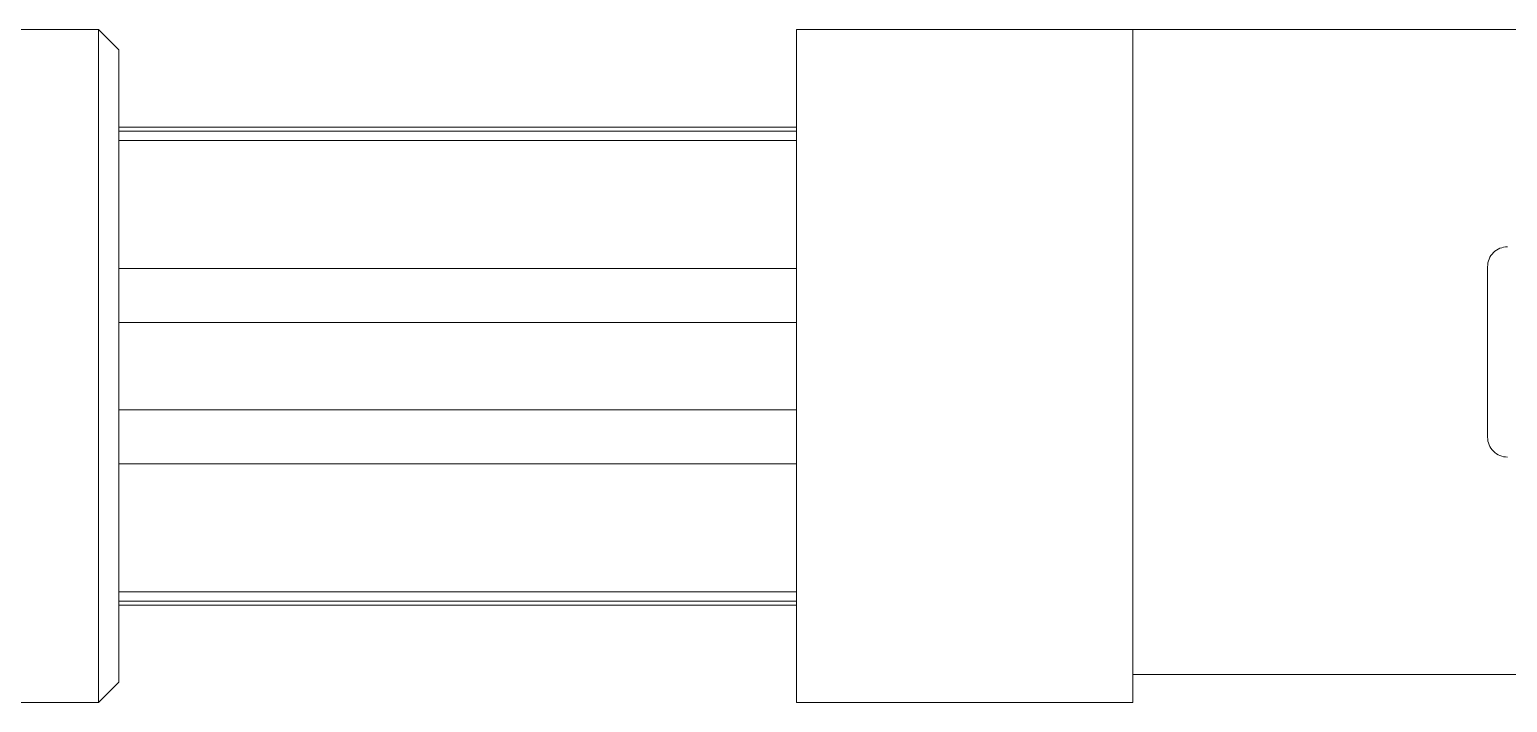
# Model space of a CAD drawing. Header units: feet. Extents: x -21 to 5170, y -254 to 1413.
# Drawn here: x 2099.1 to 2103.34, y 48.974 to 50.904 of the extents above; entities that cross this region are included whole.
import ezdxf

# ---------------------------------------------------------------- set-up
doc = ezdxf.new("R2010")
doc.units = ezdxf.units.FT
doc.header["$MEASUREMENT"] = 0
doc.layers.add('ATI CENTER SUPPORT', color=7, linetype='Continuous')

msp = doc.modelspace()

# ---------------------------------------------------------------- linework, layer by layer
at = {"layer": 'ATI CENTER SUPPORT', "color": 8, "linetype": 'Continuous', "lineweight": 15}
for p, q in [((2099.29771, 50.90399), (2096.65421, 50.90399)), ((2099.3556, 50.84609), (2099.29771, 50.90399)), ((2099.29771, 48.97429), (2099.29771, 50.90399)), ((2318.84262, 50.90399), (2101.30049, 50.90399)), ((2101.30049, 50.90399), (2101.30049, 48.97428)), ((2102.26535, 50.90399), (2102.26535, 48.97428)), ((2099.3556, 50.84609), (2099.3556, 49.03218)), ((2101.30049, 50.6239), (2099.3556, 50.6239)), ((2101.30049, 50.61233), (2099.3556, 50.61233)), ((2101.30049, 50.58599), (2099.3556, 50.58599)), ((2101.30049, 50.21832), (2099.3556, 50.21832)), ((2103.28338, 49.7349), (2103.28338, 50.22398)), ((2101.30049, 50.06408), (2099.3556, 50.06408)), ((2101.30049, 49.81314), (2099.3556, 49.81314)), ((2101.30049, 49.65889), (2099.3556, 49.65889)), ((2099.3556, 49.29122), (2101.30049, 49.29122)), ((2101.30049, 49.26489), (2099.3556, 49.26489)), ((2099.3556, 49.25332), (2101.30049, 49.25332)), ((2099.29771, 48.97429), (2099.3556, 49.03218)), ((2097.12438, 48.97429), (2099.29771, 48.97429)), ((2101.30049, 48.97428), (2102.26535, 48.97428))]:
    msp.add_line(p, q, dxfattribs=at)
msp.add_lwpolyline([(2317.87777, 48.97464), (2102.26535, 49.0547)], dxfattribs=at)
for centre, start, end in [((2103.34036, 50.22398), 89.99613, 180.00348), ((2103.34036, 49.7349), 179.99649, 270.0039)]:
    msp.add_arc(centre, 0.05698, start, end, dxfattribs=at)

doc.saveas('drawing.dxf')
